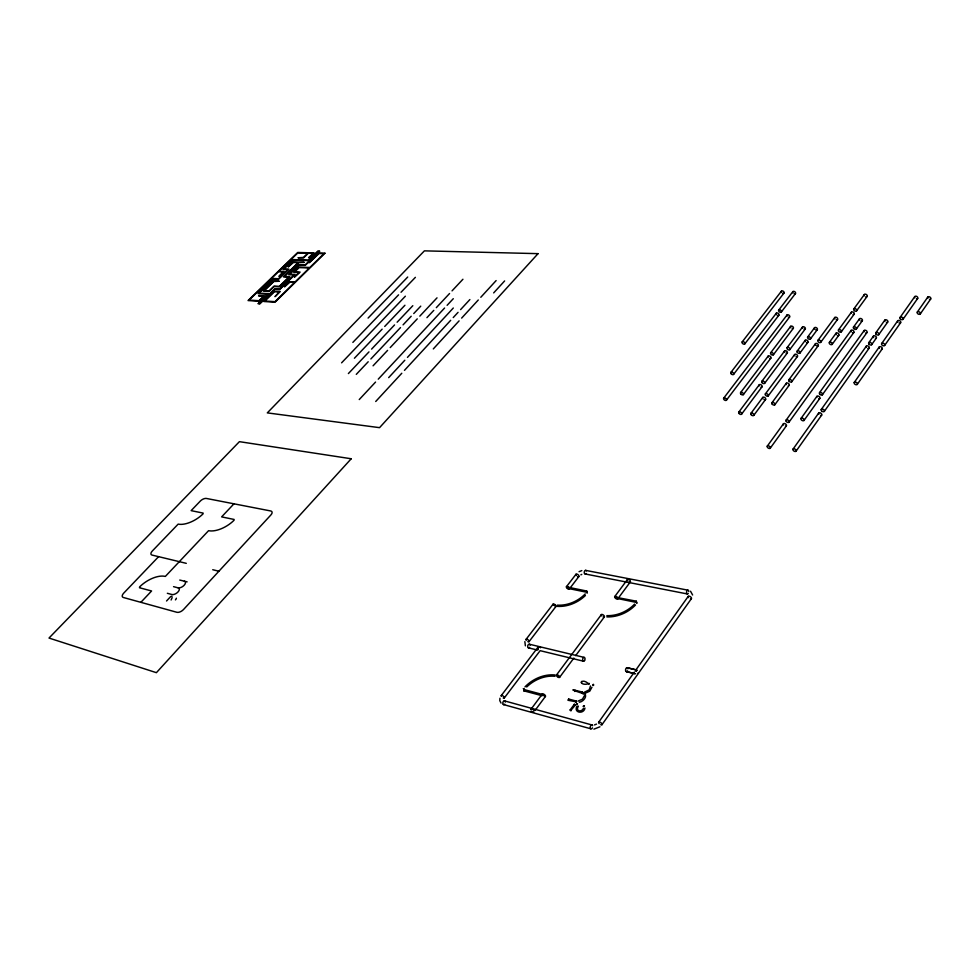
<?xml version="1.0" encoding="UTF-8"?>
<svg xmlns="http://www.w3.org/2000/svg" width="980" height="980" viewBox="0 0 980 980"><rect width="100%" height="100%" fill="white"/><g stroke="black" fill="none" stroke-linecap="round" stroke-linejoin="round"><path stroke-width="1.47" d="M574.317 704.289L575.432 704.939L574.317 704.289L570.127 709.973L570.593 710.672L575.407 705M582.867 692.676L582.892 692.639M584.337 695.812L582.488 699.157L577.943 701.153M554.092 605.395L554.876 605.162M591.969 687.188L589.764 691.17L584.558 693.522M578.371 706.115C574.942 711.419 581.826 712.73 583.59 708.075M577.048 705.931C573.018 713.122 584.031 714.494 584.974 708.05M499.947 698.226L499.788 700.614L501.037 703.077M543.288 695.445L543.839 694.832L524.276 689.638L524.03 690.9L524.276 689.638M524.851 641.63L525.39 645.832M615.955 597.445L615.93 598.106M171.108 599.993L172.161 597.629M920.306 313.882A1.752 1.213 29.4 0 0 918.579 311.665A1.752 1.213 29.4 0 0 917.501 313.465A1.752 1.213 29.4 0 0 920.306 313.882L930.669 299.01M616.028 597.298L636.302 601.181L637.012 603.264L636.179 602.382L616.322 598.29M917.292 312.118L927.729 297.173M857.255 384.38A1.788 1.164 31.5 0 0 855.614 382.09A1.788 1.164 31.5 0 0 854.413 383.719A1.788 1.164 31.5 0 0 857.255 384.38L882.159 348.966M884.622 345.45A1.764 1.188 30.7 0 0 883.029 343.184A1.764 1.188 30.7 0 0 881.816 344.838A1.764 1.188 30.7 0 0 884.622 345.45L900.608 322.726M902.997 319.321L917.66 298.471M854.229 382.47L879.183 347.079M881.645 343.588L897.668 320.877M900.069 317.471L914.744 296.658M601.953 724.71L691.365 598.707M796.079 451.155A1.838 1.115 33.1 0 0 794.364 448.84A1.838 1.115 33.1 0 0 793.236 450.396A1.838 1.115 33.1 0 0 796.079 451.155L821.657 415.116M824.376 411.257L869.285 347.961M871.637 344.678L876.292 338.112M878.742 334.67L887.696 322.053M598.707 722.174L634.354 672.096M688.266 596.342L635.959 669.83L627.09 667.711L637.073 670.124M793.004 449.159L818.631 413.156M821.216 409.542L866.394 346.075M868.745 342.731L873.425 336.165M875.814 332.808L884.769 320.215M800.991 418.485L816.842 396.422M819.574 392.625L864.201 330.481M804.004 420.432A1.801 1.115 33 0 0 802.338 418.142A1.801 1.115 33 0 0 801.211 419.722A1.801 1.115 33 0 0 804.004 420.432L819.819 398.358M822.318 394.83L866.871 332.624M770.268 448.154A1.801 1.09 33.8 0 0 768.553 445.851A1.801 1.09 33.8 0 0 767.487 447.407A1.801 1.09 33.8 0 0 770.268 448.154L786.377 425.847M788.949 422.257L853.788 332.514M856.348 328.986L862.339 320.705M767.242 446.182L783.473 423.764M786.193 420.028L851.142 330.382M853.47 327.149L859.472 318.868M829.399 342.351L836.063 333.224M838.525 329.856L851.424 312.216M853.837 308.921L864.372 294.502M832.192 344.311A1.715 1.139 32.6 0 0 830.611 342.094A1.715 1.139 32.6 0 0 829.497 343.711A1.715 1.139 32.6 0 0 832.192 344.311L838.843 335.197M841.306 331.804A1.703 1.139 32.4 0 0 839.738 329.586A1.703 1.139 32.4 0 0 838.623 331.216A1.703 1.139 32.4 0 0 841.306 331.804L854.168 314.151M856.594 310.832A1.678 1.151 32 0 0 855.038 308.627A1.678 1.151 32 0 0 853.911 310.28A1.678 1.151 32 0 0 856.594 310.832L867.104 296.413M774.825 404.752L789.145 385.275M791.705 381.784L818.239 345.683M820.762 342.253A1.69 1.127 33 0 0 819.182 340.048A1.69 1.127 33 0 0 818.092 341.665A1.69 1.127 33 0 0 820.762 342.253L837.533 319.431M771.995 402.719L786.327 383.254M788.839 379.86L815.409 343.821M817.994 340.305L834.801 317.508M535.056 710.427L545.407 696.474M559.58 677.364A1.96 0.882 37.2 0 0 557.767 674.987A1.96 0.882 37.2 0 0 556.763 676.127A1.96 0.882 37.2 0 0 559.58 677.364L573.864 658.07M575.652 655.657L604.305 616.996M617.755 598.878L630.41 581.802M753.779 415.361L765.588 399.436M768.185 395.932A1.727 1.078 34.3 0 0 766.703 393.666A1.727 1.078 34.3 0 0 765.503 395.112A1.727 1.078 34.3 0 0 768.185 395.932L797.438 356.463M799.986 353.021L807.961 342.265M810.46 338.884A1.678 1.115 33.4 0 0 808.892 336.691A1.678 1.115 33.4 0 0 807.826 338.308A1.678 1.115 33.4 0 0 810.46 338.884L817.308 329.66M531.062 709.177L542.283 694.073M556.542 674.914L601.389 614.57M614.73 596.6L627.408 579.548M750.962 413.315L762.783 397.415M765.331 393.985L794.621 354.589M797.23 351.06L805.217 340.317M807.716 336.961L814.576 327.724M741.603 414.124L762.036 386.782M764.645 383.29L787.32 352.959M789.807 349.627A1.678 1.103 34 0 0 788.373 347.41A1.678 1.103 34 0 0 787.173 348.88A1.678 1.103 34 0 0 789.807 349.627L805.254 328.962M738.81 412.09L759.267 384.785M761.877 381.306L784.576 350.999M787.111 347.63L802.534 327.038M743.355 394.609L770.844 358.129M773.367 354.772A1.678 1.078 34.5 0 0 771.934 352.555A1.678 1.078 34.5 0 0 770.758 354.013A1.678 1.078 34.5 0 0 773.367 354.772L793.322 328.276M740.647 392.539L768.173 356.108M770.684 352.776L790.639 326.365M501.246 695.58L537.849 647.4M726.413 400.195A1.703 1.041 35.5 0 0 724.931 397.966A1.703 1.041 35.5 0 0 723.816 399.387A1.703 1.041 35.5 0 0 726.413 400.195L789.549 317.042M504.296 697.968L540.139 650.671L583.492 661.206M723.742 398.113L787.014 315.009M526.064 639.352L553.038 604.207M566.44 586.726L575.995 574.268M730.958 372.327L776.307 313.22M778.72 310.072L792.857 291.648M529.029 641.667L555.979 606.436M569.356 588.968L578.898 576.497M733.542 374.421L778.831 315.254M781.33 311.983A1.617 1.078 34.7 0 0 779.945 309.815A1.617 1.078 34.7 0 0 778.794 311.297A1.617 1.078 34.7 0 0 781.33 311.983L795.478 293.498M744.788 343.882A1.629 1.054 35.5 0 0 743.367 341.702A1.629 1.054 35.5 0 0 742.264 343.147A1.629 1.054 35.5 0 0 744.788 343.882L783.914 293.143M742.203 341.885L781.44 291.146M493.675 292.898L504.627 280.929M433.307 348.917L459.093 320.877M461.641 318.096L478.289 299.99M480.8 297.271L496.125 280.586M375.72 401.482L401.788 373.257M404.471 370.354L450.678 320.325M453.238 317.569L458.052 312.351M460.588 309.619L469.886 299.549M388.668 377.631L404.813 360.248M407.46 357.394L453.299 308.014M359.244 399.558L375.548 382.077M378.255 379.162L444.589 308.026M447.113 305.319L453.287 298.692M426.937 317.667L433.785 310.366M436.308 307.671L449.563 293.51M452.05 290.864L462.928 279.251M166.539 600.997L170.716 596.538L172.088 596.257M373.074 365.81L387.59 350.387M390.212 347.594L417.26 318.855M419.808 316.148L437.019 297.846M140.875 602.32L151.594 590.977L139.491 587.755L139.626 586.873A21.486 10.903 -33.9 0 1 165.338 576.436L208.581 530.682A20.629 10.302 -31.9 0 0 234.036 520.258L234.11 519.449L221.615 516.889L233.963 503.818M356.291 374.36L368.198 361.767M370.857 358.962L400.502 327.577M403.074 324.858L411.208 316.246M413.744 313.563L420.751 306.152M348.39 373.564L368.97 351.894M371.591 349.113L394.56 324.931M397.121 322.224L412.813 305.699M158.601 556.652L123.701 593.157A5.133 2.573 -34.3 0 0 123.345 597.482L176.902 612.292A5.317 2.781 -33.9 0 0 183.53 609.511L270.884 514.966A5.047 2.585 -31.1 0 0 270.688 510.96L206.413 498.452A4.851 2.364 -31.9 0 0 200.324 501.062L191.125 510.641L203.117 513.091L203.068 513.851A20.237 9.874 -32.2 0 1 178.164 524.116L152.304 551.017A4.998 2.462 -33.2 0 0 152.072 555.084L186.286 563.341M354.417 358.239L382.139 329.158M384.711 326.463L404.936 305.246M341.591 362.833L405.365 296.205M352.849 342.4L398.554 294.845M401.041 292.261L415.385 277.34M368.088 318.071L407.717 277.022M634.611 604.096C627.494 611.508 617.167 615.967 606.853 615.661M635.555 604.954C628.192 612.635 617.51 617.241 606.841 616.922M524.962 686.907C532.667 678.932 543.924 673.922 555.096 674.975M258.144 303.604L267.846 294.159L258.034 293.608L273.616 278.504L278.553 278.724L287.924 269.623L282.926 269.427L293.045 259.614L308.553 260.117L318.096 250.978M259.553 303.727L274.853 288.806L279.606 289.051L294.061 274.927L288.684 274.694L298.974 264.661L305.184 264.882L319.529 251.052M585.244 593.917C578.041 601.242 567.677 605.775 557.338 605.15M318.218 251.211L308.602 260.607L293.094 260.104L283.943 268.973L288.941 269.169L278.589 279.227L273.653 279.006L259.063 293.155L268.875 293.694L258.328 303.825M319.651 251.284L305.233 265.384L299.023 265.164L289.7 274.241L295.09 274.461L279.643 289.566L274.878 289.321L259.712 303.959M526.701 686.98C534.112 679.777 544.611 675.269 555.035 676.261M585.391 595.534C577.967 602.614 567.616 607.024 557.277 606.375M558.159 676.715L558.343 675.636M533.843 711.933L531.246 711.725M599.932 726.793L593.904 729.145M586.836 592.263C586.248 588.882 587.829 595.423 586.836 592.263L567.898 588.404M579.058 571.695L581.802 570.581M580.883 574.819L581.753 574.403M596.502 724.122L594.505 724.906M570.201 709.924L571.242 710.684M568.302 700.32L576.375 701.852L576.216 701.055L568.621 699.034L568.302 700.32L568.682 699.058M579.339 702.268C583.173 701.705 587.914 696.547 584.386 693.044M636.265 601.169L636.057 602.406M582.328 693.436C591.271 696.008 556.885 685.498 582.598 692.137M587.179 684.15C578.384 685.363 580.92 677.976 587.498 682.876M584.399 692.211L589.225 689.834L590.487 685.963M576.179 701.031L575.885 702.329M586.91 591.075L568.033 587.216L567.763 588.392M574.795 691.476L575.138 690.202M581.226 682.68L581.581 681.431M585.587 570.372L687.899 590.168M585.134 573.962L687.409 593.966M539.588 646.702L584.141 657.396M529.396 644.227L539.833 646.739M212.746 569.723L218.92 571.218M528.453 647.866L537.567 650.071M179.744 580.062L187.131 581.863M173.546 586.665L178.176 587.865A4.888 2.511 -33.5 0 0 184.154 585.256A4.888 2.511 -33.5 0 0 184.363 581.201M167.335 593.292L171.953 594.529A4.876 2.511 -33.7 0 0 177.993 591.957A4.876 2.511 -33.7 0 0 178.176 587.865M524.104 690.912L542.148 695.739M504.32 700.835L592.214 725.041M503.365 704.522L590.756 728.777M690.52 591.222L692.615 594.995M538.228 649.593A1.887 1.164 -77.4 0 1 538.988 646.935L539.098 647.253M636.326 671.19L636.081 670.442M637.588 673.774L637.502 673.505A3.92 2.952 -16.1 0 0 638.102 673.15M927.827 298.373A1.74 1.213 29 0 1 928.575 296.707A1.74 1.213 29 0 1 930.78 298.055A1.74 1.213 29 0 1 929.518 299.402M787.001 316.234A1.629 1.09 34.4 0 1 787.736 314.739A1.629 1.09 34.4 0 1 789.721 316.185A1.629 1.09 34.4 0 1 788.435 317.263M781.55 292.53A1.593 1.078 34.9 0 1 782.04 290.876A1.593 1.078 34.9 0 1 784.073 292.285A1.593 1.078 34.9 0 1 782.714 293.351M914.842 297.846A1.715 1.201 29.6 0 1 915.528 296.193A1.715 1.201 29.6 0 1 917.733 297.467A1.715 1.201 29.6 0 1 916.631 298.875M897.778 322.065A1.74 1.201 30.2 0 1 898.599 320.411A1.74 1.201 30.2 0 1 900.755 321.979A1.74 1.201 30.2 0 1 899.126 323.033M879.379 348.365A1.764 1.188 30.8 0 1 879.807 346.663A1.764 1.188 30.8 0 1 882.098 347.729A1.764 1.188 30.8 0 1 881.461 349.333M884.891 321.403A1.727 1.188 30.7 0 1 885.614 319.75A1.727 1.188 30.7 0 1 887.807 321.171A1.727 1.188 30.7 0 1 886.459 322.42M873.633 337.61A1.74 1.176 31 0 1 873.94 335.834A1.74 1.176 31 0 1 876.267 336.912A1.74 1.176 31 0 1 875.508 338.48M864.127 331.755A1.727 1.164 31.4 0 1 864.923 330.211A1.727 1.164 31.4 0 1 867.055 331.608A1.727 1.164 31.4 0 1 865.855 332.882M816.891 397.402A1.776 1.127 32.6 0 1 817.736 396.006A1.776 1.127 32.6 0 1 819.868 397.427A1.776 1.127 32.6 0 1 818.827 398.701M866.381 347.435A1.752 1.176 31.2 0 1 867.116 345.805A1.752 1.176 31.2 0 1 869.309 347.312A1.752 1.176 31.2 0 1 867.839 348.451M818.802 414.332A1.801 1.139 32.5 0 1 819.366 412.739A1.801 1.139 32.5 0 1 821.657 414.062A1.801 1.139 32.5 0 1 820.762 415.459M783.51 424.965A1.788 1.103 33.5 0 1 784.159 423.495A1.788 1.103 33.5 0 1 786.364 424.842A1.788 1.103 33.5 0 1 785.507 426.19M859.583 320.08A1.703 1.164 31.7 0 1 860.33 318.451A1.703 1.164 31.7 0 1 862.449 319.995A1.703 1.164 31.7 0 1 860.893 321.036M851.142 331.742A1.715 1.151 31.9 0 1 851.889 330.113A1.715 1.151 31.9 0 1 854.021 331.657A1.715 1.151 31.9 0 1 852.465 332.698M836.259 334.707A1.703 1.139 32.4 0 1 836.638 332.93A1.703 1.139 32.4 0 1 838.905 334.266A1.703 1.139 32.4 0 1 837.655 335.54M864.397 295.801A1.666 1.164 31.7 0 1 865.107 294.171A1.666 1.164 31.7 0 1 867.214 295.617A1.666 1.164 31.7 0 1 865.806 296.769M851.363 313.331A1.69 1.151 32 0 1 852.233 311.897A1.69 1.151 32 0 1 854.266 313.294A1.69 1.151 32 0 1 853.102 314.531M834.985 318.978A1.678 1.139 32.6 0 1 835.327 317.214A1.678 1.139 32.6 0 1 837.569 318.451A1.678 1.139 32.6 0 1 836.467 319.811M815.85 345.34A1.703 1.127 33.1 0 1 815.997 343.416A1.703 1.127 33.1 0 1 818.337 344.801A1.703 1.127 33.1 0 1 816.867 345.94M786.426 384.54A1.727 1.103 33.7 0 1 786.891 382.984A1.727 1.103 33.7 0 1 789.084 384.172A1.727 1.103 33.7 0 1 788.398 385.618M762.955 398.787A1.727 1.078 34.3 0 1 763.494 397.133A1.727 1.078 34.3 0 1 765.686 398.738A1.727 1.078 34.3 0 1 764.106 399.632M794.854 355.838A1.69 1.103 33.7 0 1 795.356 354.172A1.69 1.103 33.7 0 1 797.536 355.618A1.69 1.103 33.7 0 1 796.201 356.732M814.772 329.182A1.678 1.115 33.3 0 1 815.238 327.418A1.678 1.115 33.3 0 1 817.418 328.925A1.678 1.115 33.3 0 1 815.826 329.917M805.229 341.505A1.69 1.115 33.5 0 1 806.075 340.011A1.69 1.115 33.5 0 1 808.084 341.628A1.69 1.115 33.5 0 1 806.479 342.51M802.608 328.325A1.666 1.103 33.7 0 1 803.22 326.732A1.666 1.103 33.7 0 1 805.315 328.116A1.666 1.103 33.7 0 1 804.115 329.305M784.662 352.286A1.678 1.09 34.1 0 1 785.25 350.705A1.678 1.09 34.1 0 1 787.369 352.114A1.678 1.09 34.1 0 1 786.181 353.29M759.255 385.875A1.715 1.078 34.6 0 1 760.039 384.503A1.715 1.078 34.6 0 1 762.085 385.936A1.715 1.078 34.6 0 1 761.019 387.112M790.848 327.81A1.654 1.09 34.1 0 1 791.154 326.083A1.654 1.09 34.1 0 1 793.335 327.308A1.654 1.09 34.1 0 1 792.318 328.631M768.124 357.235A1.678 1.078 34.6 0 1 768.933 355.85A1.678 1.078 34.6 0 1 770.929 357.32A1.678 1.078 34.6 0 1 769.741 358.423M792.992 292.996A1.605 1.09 34.4 0 1 793.469 291.342A1.605 1.09 34.4 0 1 795.539 292.689A1.605 1.09 34.4 0 1 794.278 293.841M776.564 314.788A1.617 1.078 34.8 0 1 776.797 312.975A1.617 1.078 34.8 0 1 778.978 314.335A1.617 1.078 34.8 0 1 777.618 315.438M614.938 597.69A1.887 0.943 36.5 0 1 615.893 596.452A1.887 0.943 36.5 0 1 617.865 598.658A1.887 0.943 36.5 0 1 615.44 598.253M630.52 581.606A1.874 0.956 36.4 0 1 629.209 581.875M627.666 580.736A1.874 0.956 36.4 0 1 627.972 579.29A1.874 0.956 36.4 0 1 630.263 580.65M538.988 646.935A1.887 1.164 -77.4 0 1 540.531 647.768M501.331 696.388A1.936 0.821 38 0 1 502.152 695.506A1.936 0.821 38 0 1 504.296 697.331A1.936 0.821 38 0 1 503.206 697.981M504.7 704.167A1.948 1.225 -75.8 0 1 502.887 703.824A1.948 1.225 -75.8 0 1 503.769 701.043A1.948 1.225 -75.8 0 1 505.349 702.096M592.447 727.797A2.046 1.201 -76.3 0 1 590.524 728.544A2.046 1.201 -76.3 0 1 590.818 725.519A2.046 1.201 -76.3 0 1 592.643 725.702M599.221 723.681A2.058 0.907 36.3 0 1 599.258 722.027A2.058 0.907 36.3 0 1 601.916 723.828A2.058 0.907 36.3 0 1 600.716 724.698M635.555 671.03A3.92 2.94 -16.1 0 1 636.829 670.528M627.543 670.798A1.985 1.151 -77.8 0 1 625.73 671.03A1.985 1.151 -77.8 0 1 626.293 668.066A1.985 1.151 -77.8 0 1 627.923 668.813M688.45 597.604A1.96 1.017 35 0 1 688.928 596.134A1.96 1.017 35 0 1 691.353 597.714A1.96 1.017 35 0 1 690.41 598.89M688.254 593.427A1.911 1.078 -79.8 0 1 686.637 593.157A1.911 1.078 -79.8 0 1 687.384 590.364A1.911 1.078 -79.8 0 1 688.769 591.516M585.991 573.459A1.813 1.103 -79.6 0 1 584.411 573.41A1.813 1.103 -79.6 0 1 584.729 570.875A1.813 1.103 -79.6 0 1 586.31 570.923M576.363 575.603A1.825 0.907 37.4 0 1 576.608 574.06A1.825 0.907 37.4 0 1 578.898 575.738A1.825 0.907 37.4 0 1 577.661 576.546M566.893 588.086A1.838 0.894 37.5 0 1 567.249 586.505A1.838 0.894 37.5 0 1 569.478 588.563A1.838 0.894 37.5 0 1 567.371 588.527M526.272 640.405A1.874 0.858 37.9 0 1 526.824 639.205A1.874 0.858 37.9 0 1 529.041 641.006A1.874 0.858 37.9 0 1 527.804 641.655M529.604 647.339A1.874 1.176 -77.4 0 1 527.828 647.192A1.874 1.176 -77.4 0 1 528.514 644.46A1.874 1.176 -77.4 0 1 530.107 645.293M553.235 605.322A1.85 0.882 37.6 0 1 553.639 604.023A1.85 0.882 37.6 0 1 555.856 605.554A1.85 0.882 37.6 0 1 555.133 606.645M601.671 615.942A1.911 0.931 36.7 0 1 601.965 614.423A1.911 0.931 36.7 0 1 604.354 616.138A1.911 0.931 36.7 0 1 603.153 617.008M531.209 710.047A1.985 0.845 37.4 0 1 531.736 708.993A1.985 0.845 37.4 0 1 533.965 710.488M542.43 694.942A1.972 0.858 37.3 0 1 543.177 693.926A1.972 0.858 37.3 0 1 545.419 695.739A1.972 0.858 37.3 0 1 544.341 696.486M175.849 599.344A3.994 2.07 -33.8 0 1 175.408 599.883M176.375 598.18A3.369 1.74 -33.8 0 1 176.253 598.609M583.308 706.274L584.46 705.808L583.308 706.237M592.949 685.106C594.015 686.698 593.684 682.754 592.961 685.008M576.399 704.228L577.538 703.812L576.399 704.179M588.453 684.003C589.58 685.571 589.152 681.7 588.453 683.954M582.059 692.872L582.561 692.137L582.083 692.86M523.418 688.683L524.447 689.467L523.442 688.634M351.22 458.763L156.396 672.672L49 638.054L239.414 441.662L351.22 458.763M538.045 253.649L379.554 427.66L267.307 412.886L424.413 250.856L538.045 253.649M324.956 253.208L275.074 302.183L263.841 301.509L274.388 291.207L280.268 291.513L275 296.671L279.227 291.979L274.425 291.721L264.87 301.044L275.037 301.656L294.588 282.473L289.737 282.24L284.482 286.846L289.7 281.738L295.078 281.983L309.362 267.969L299.145 267.589L294.735 271.889L300.101 272.097L294.392 277.132L299.072 272.562L293.718 272.342L299.096 267.087L309.852 267.479L323.939 253.661L319.076 253.526L309.092 262.75L319.015 253.036L324.956 253.208M288.794 277.144L279.386 286.332L274.069 286.074L269.096 290.925L264.343 290.668L273.788 281.505L279.3 281.248L273.763 280.99L263.326 291.134L269.12 291.44L274.106 286.577L279.423 286.846L289.823 276.691L284.506 276.458L298.692 262.64L304.241 262.346L293.351 261.979L288.243 266.94L293.4 262.469L298.153 262.628L283.477 276.911L288.794 277.144M313.159 253.367L308.578 257.838L314.176 252.914L297.749 252.46L248.063 300.566L259.075 301.215L264.612 295.825L259.075 295.519L258.573 296.009L263.583 296.291L259.051 300.701L249.092 300.101L278.394 271.73L283.11 271.913L278.969 276.47L284.127 271.46L278.884 271.252L297.798 252.938L307.83 253.22L303.494 257.434L297.969 257.752L303.531 257.924L308.357 253.232L313.159 253.367M635.126 673.701L626.416 671.606L635.15 673.738M900.289 318.819A1.74 1.201 30.1 0 0 903.058 319.235A1.74 1.201 30.1 0 0 901.331 317.03A1.74 1.201 30.1 0 0 900.289 318.819M875.973 334.058A1.74 1.176 31 0 0 878.754 334.646A1.74 1.176 31 0 0 877.173 332.392A1.74 1.176 31 0 0 875.973 334.058M868.88 344.029A1.74 1.176 31.2 0 0 871.661 344.642A1.74 1.176 31.2 0 0 870.069 342.375A1.74 1.176 31.2 0 0 868.88 344.029M819.648 394.046A1.776 1.139 32.6 0 0 822.428 394.72A1.776 1.139 32.6 0 0 820.774 392.441A1.776 1.139 32.6 0 0 819.648 394.046M821.473 410.694A1.801 1.139 32.4 0 0 824.29 411.404A1.801 1.139 32.4 0 0 822.624 409.101A1.801 1.139 32.4 0 0 821.473 410.694M853.629 328.423A1.703 1.151 31.8 0 0 856.348 328.998A1.703 1.151 31.8 0 0 854.768 326.781A1.703 1.151 31.8 0 0 853.629 328.423M786.291 421.437A1.788 1.103 33.5 0 0 789.047 422.135A1.788 1.103 33.5 0 0 787.381 419.857A1.788 1.103 33.5 0 0 786.291 421.437M789.047 381.085A1.727 1.103 33.7 0 0 791.742 381.735A1.727 1.103 33.7 0 0 790.113 379.505A1.727 1.103 33.7 0 0 789.047 381.085M772.069 403.968A1.752 1.09 34 0 0 774.788 404.801A1.752 1.09 34 0 0 773.293 402.523A1.752 1.09 34 0 0 772.069 403.968M751.048 414.565A1.74 1.066 34.5 0 0 753.742 415.398A1.74 1.066 34.5 0 0 752.248 413.131A1.74 1.066 34.5 0 0 751.048 414.565M797.291 352.31A1.69 1.103 33.6 0 0 799.95 353.07A1.69 1.103 33.6 0 0 798.516 350.828A1.69 1.103 33.6 0 0 797.291 352.31M761.962 382.543A1.703 1.078 34.5 0 0 764.608 383.339A1.703 1.078 34.5 0 0 763.138 381.098A1.703 1.078 34.5 0 0 761.962 382.543M738.908 413.327A1.727 1.066 34.9 0 0 741.566 414.173A1.727 1.066 34.9 0 0 740.072 411.906A1.727 1.066 34.9 0 0 738.908 413.327M740.708 393.825A1.703 1.054 35 0 0 743.342 394.622A1.703 1.054 35 0 0 741.86 392.392A1.703 1.054 35 0 0 740.708 393.825M731.019 373.601A1.666 1.041 35.5 0 0 733.591 374.372A1.666 1.041 35.5 0 0 732.134 372.167A1.666 1.041 35.5 0 0 731.019 373.601M584.533 660.557A1.936 1.164 -77.6 0 0 584.313 657.421A1.936 1.164 -77.6 0 0 582.61 659.908A1.936 1.164 -77.6 0 0 584.533 660.557"/></g></svg>
